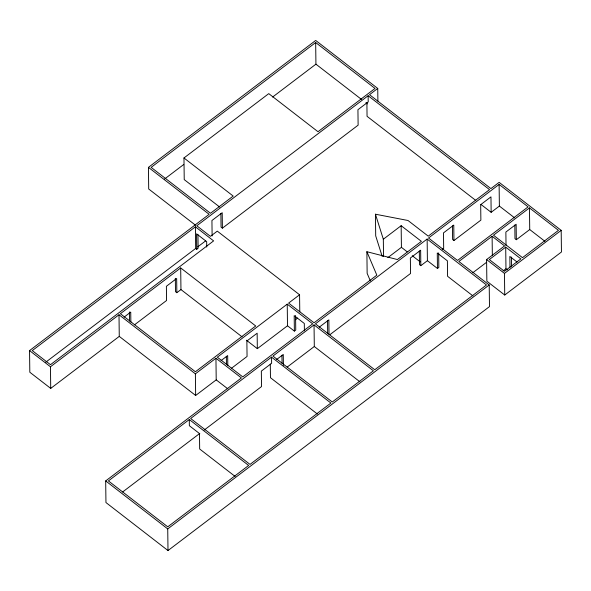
<?xml version="1.0" encoding="UTF-8"?>
<svg xmlns="http://www.w3.org/2000/svg" width="591" height="591" viewBox="0 0 591 591"><rect width="100%" height="100%" fill="white"/><g stroke="black" fill="none" stroke-linecap="round" stroke-linejoin="round"><path stroke-width="0.89" d="M195.673 225.334L148.703 189.002L148.437 167.364L315.69 40.447L377.738 88.451L377.893 101.068M315.668 42.53L151.156 167.371L210.507 213.277L233.201 196.064L183.964 157.974L268.757 93.629L317.995 131.719L375.019 88.443L315.668 42.53L315.934 64.168L361.529 99.443M164.645 178.97L183.735 164.483M272.599 97.05L315.934 64.168M50.723 388.405L50.457 366.767L119.005 314.759L119.264 336.39L50.723 388.405L29.816 372.234L29.55 350.596L209.14 214.319L148.437 167.364M195.407 226.804L32.269 350.603L50.479 364.684L213.617 240.892L195.407 226.804L195.673 248.442L196.737 249.269L198.111 248.227L197.948 234.59M382.237 256.546L375.699 235.846L375.44 214.215L408.012 220.502L428.246 236.156L489.54 189.637L368.141 95.727L196.781 225.769L210.433 236.334L217.289 231.133L299.571 294.776L299.785 311.908M377.738 88.451L369.508 94.686L490.914 188.595L499.136 182.353L561.184 230.357L561.45 251.988L504.729 295.027L486.858 281.205L486.592 259.567L504.588 245.915L492.111 236.267L458.86 261.495L489.215 284.965L489.481 306.603L167.999 550.553L105.952 502.549L105.686 480.919L241.409 377.93L215.944 358.235L195.385 373.837L195.651 395.475L216.21 379.873L215.944 358.235M45.758 362.194L195.673 248.442M197.763 246.853L205.661 240.862M220.886 213.477L221.056 227.107L222.401 228.156L358.124 125.166L357.932 109.712L368.215 101.911L368.141 95.727M180.691 267.945L120.372 313.718L195.407 371.754L255.726 325.981L180.691 267.945L180.957 289.575L242.059 336.84M124.125 317.108L130.729 312.092L130.855 322.095M134.556 324.784L166.559 300.501L166.389 286.288L176.665 278.487L176.842 292.7L180.957 289.575M287.233 304.143L217.318 357.193L242.775 376.888L312.691 323.838L287.233 304.143L287.499 325.774L294.377 331.1L295.751 330.059L295.574 315.513M299.571 294.776L288.607 303.102L314.065 322.797L376.836 275.162L366.885 251.707L397.396 259.56L421.39 241.357L401.156 225.703L383.33 239.229L383.544 256.354M221.064 360.591L227.675 355.575L227.801 365.57M231.421 368.326L247.06 356.462L246.868 341.007L257.151 333.206L257.336 348.66L287.499 325.774M295.448 319.738L297.642 318.076M387.873 257.617L401.422 247.334L401.156 225.703M189.29 419.544L108.404 480.919L167.755 526.832L248.641 465.457L189.29 419.544L189.364 425.727L199.485 433.55L199.669 449.005L235.152 476.449M271.542 357.127L190.664 418.502L250.015 464.415L330.894 403.04L271.542 357.127L271.624 363.31L261.34 371.111L261.525 386.566L204.205 430.063M314.043 324.88L272.916 356.085L332.268 401.998L373.394 370.786L314.043 324.88L314.309 346.511L359.904 381.786M427.145 239.052L315.417 323.838L374.768 369.752L486.496 284.965L427.145 239.052L427.404 260.69L437.458 268.462L438.832 267.428L438.655 252.882M499.114 184.436L428.512 238.018L457.515 260.446L528.118 206.872L499.114 184.436L499.38 206.074L514.606 217.85M276.662 359.483L283.274 354.467L283.407 365.371M319.303 327.126L328.847 319.886L329.024 334.425M122.633 491.963L199.795 433.41M287.137 367.129L314.309 346.511M329.771 334.779L410.553 273.478L410.361 258.023L420.644 250.222L420.829 265.677L427.404 260.69M442.253 249.417L443.678 248.346L443.486 232.891L453.77 225.09L453.954 240.544L480.875 220.118L480.682 204.663L490.966 196.862L491.151 212.317L499.38 206.074M529.462 207.914L493.478 235.225L522.481 257.661L558.465 230.35L529.462 207.914L529.728 229.552L544.954 241.327M505.704 247.134L489.311 259.575L504.485 271.313L520.878 258.873L505.704 247.134L505.97 268.772L507.329 269.821M472.859 272.702L486.592 262.286M514.82 225.038L514.983 238.668L516.335 239.717L529.728 229.552M503.118 270.929L505.97 268.772M167.999 550.553L167.733 528.915L489.215 284.965M504.729 295.027L504.463 273.397L561.184 230.357M365.873 102.797L367.321 103.92M475.821 200.46L367.055 116.316L366.893 102.686M480.934 204.412L491.151 212.317M517.081 262.064L509.856 256.472L509.989 267.376M486.592 259.567L504.463 273.397M453.954 240.544L452.61 239.495L452.44 225.865M472.97 295.936L447.579 276.293L447.387 260.838L437.274 253.014L437.458 268.462M401.422 247.334L407.199 251.81M412.259 255.718L420.208 261.872M420.829 265.677L419.484 264.635L419.315 250.998M219.704 207.057L184.229 179.612L183.964 157.974M246.425 340.217L257.336 348.66M176.842 292.7L175.49 291.659L175.328 278.331M317.433 414.055L270.464 377.715L270.294 364.086M216.21 379.873L227.853 388.871M119.005 314.759L195.385 373.837M119.264 336.39L195.651 395.475M29.55 350.596L50.457 366.767M105.686 480.919L167.733 528.915M370.343 280.88L367.144 273.345L366.885 251.707M375.44 214.215L383.33 239.229M516.335 239.717L516.15 224.262L505.866 232.064L506.029 245.701M511.481 257.07L511.592 266.164M492.111 236.267L492.34 255.194M327.517 320.654L327.673 333.383M304.395 330.746L304.306 323.469L294.192 315.646L294.377 331.1M281.944 355.243L282.047 363.421M226.346 356.351L226.449 364.529M222.401 228.156L222.216 212.701L211.933 220.502L212.125 235.957M206.732 247.09L206.665 241.638L196.552 233.814L196.737 249.269M129.392 311.959L129.503 321.053"/></g></svg>
